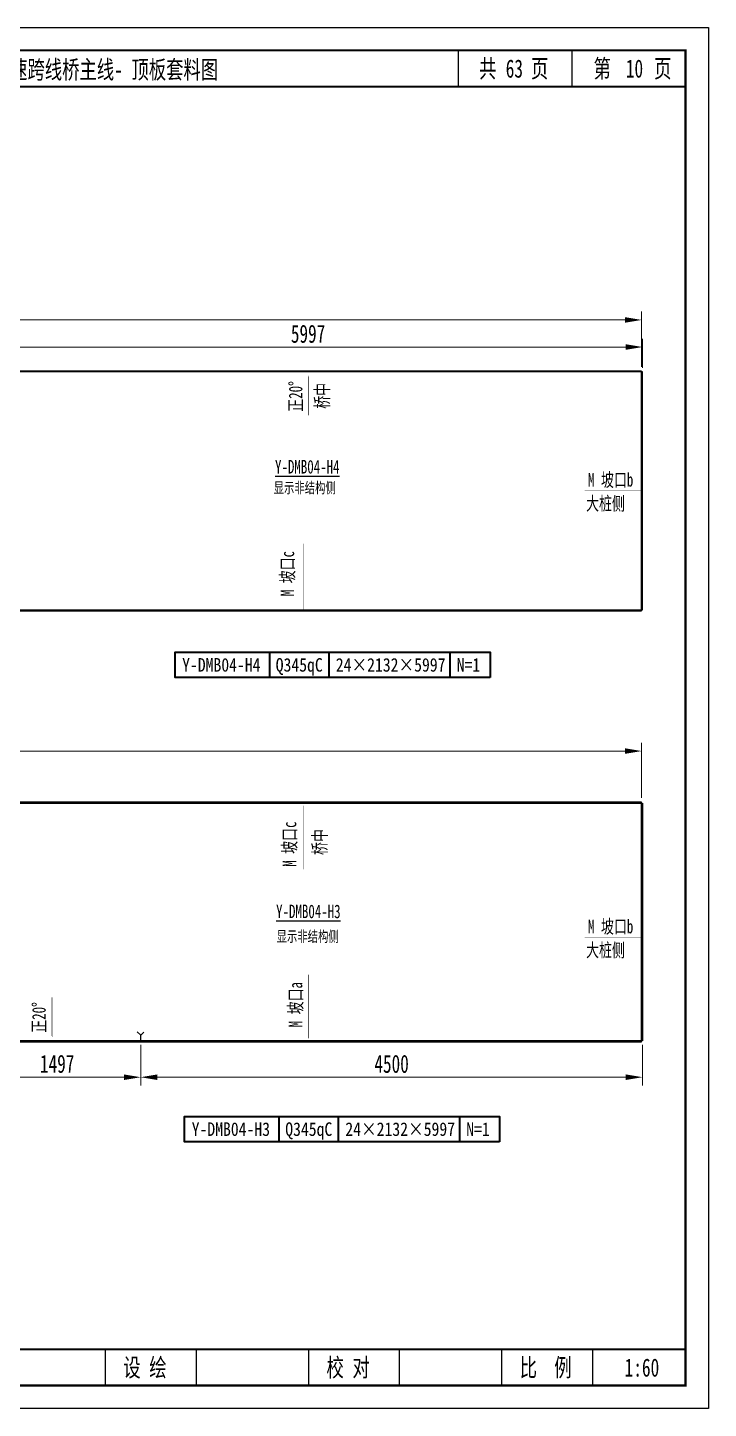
# Model space of a CAD drawing. Extents: x 1629247 to 2251351, y -601856 to -65897.
# Drawn here: x 2168215 to 2174320, y -97456 to -85073 of the extents above; entities that cross this region are included whole.
import ezdxf
from ezdxf.enums import TextEntityAlignment as Align

# ---------------------------------------------------------------- set-up
doc = ezdxf.new("R2010")
doc.units = 0
doc.header["$LTSCALE"] = 2
doc.header["$MEASUREMENT"] = 0
doc.header["$PDMODE"] = 35
doc.header["$PDSIZE"] = 50
doc.linetypes.add('PHANTOM', pattern=[63.5, 31.75, -6.35, 6.35, -6.35, 6.35, -6.35])
doc.layers.get('0').update_dxf_attribs({"linetype": 'CONTINUOUS'})
doc.layers.get('Defpoints').update_dxf_attribs({"linetype": 'CONTINUOUS'})
doc.layers.add('1图框轮廓', color=7, linetype='CONTINUOUS', lineweight=35)
doc.layers.add('标注层', color=3, linetype='CONTINUOUS', lineweight=13)
doc.layers.add('A3', color=7, linetype='CONTINUOUS')
doc.styles.add('仿宋', font='仿宋_GB2312_1.ttf', dxfattribs={"width": 0.7})
doc.dimstyles.new('标准标注样式-60', dxfattribs={"dimscale": 60, "dimtxt": 2.7, "dimasz": 2.5, "dimexe": 1.25, "dimexo": 0.625, "dimtad": 1, "dimdec": 0, "dimdsep": 46, "dimtxsty": '仿宋', "dimcen": 2.5, "dimclrd": 3, "dimclre": 3, "dimclrt": 4, "dimazin": 0, "dimtfac": 1, "dimtdec": 0, "dimtmove": 0, "dimatfit": 3, "dimfxl": 1.25, "dimlwd": 13, "dimlwe": 13, "dimarcsym": 0})

# ---------------------------------------------------------------- blocks, each defined once
blk = doc.blocks.new('*D877')
at = {"color": 3, "lineweight": 13, "ltscale": 3}
for p, q in [((2167732, -94197), (2167732, -94561)), ((2169229, -94197), (2169229, -94561))]:
    blk.add_line(p, q, dxfattribs=at)
at = {"color": 3, "linetype": 'ByBlock', "lineweight": 13, "ltscale": 3}
blk.add_line((2169079, -94486), (2167882, -94486), dxfattribs=at)
at = {"color": 3, "ltscale": 3}
for points in [[(2167882, -94461), (2167882, -94511), (2167732, -94486)], [(2169079, -94461), (2169079, -94511), (2169229, -94486)]]:
    blk.add_solid(points, dxfattribs=at)
at = {"layer": 'Defpoints', "color": 0, "ltscale": 3}
for p in [(2167732, -94160), (2169229, -94160), (2167732, -94486)]:
    blk.add_point(p, dxfattribs=at)
at = {"color": 4, "ltscale": 3, "insert": (2168480, -94367), "char_height": 162, "attachment_point": 5, "style": '仿宋'}
blk.add_mtext('1497', dxfattribs=at)
blk = doc.blocks.new('*D878')
at = {"color": 3, "lineweight": 13, "ltscale": 3}
for p, q in [((2169229, -94197), (2169229, -94561)), ((2173729, -94197), (2173729, -94561))]:
    blk.add_line(p, q, dxfattribs=at)
at = {"color": 3, "linetype": 'ByBlock', "lineweight": 13, "ltscale": 3}
blk.add_line((2169379, -94486), (2173579, -94486), dxfattribs=at)
at = {"color": 3, "ltscale": 3}
for points in [[(2169379, -94461), (2169379, -94511), (2169229, -94486)], [(2173579, -94461), (2173579, -94511), (2173729, -94486)]]:
    blk.add_solid(points, dxfattribs=at)
at = {"layer": 'Defpoints', "color": 0, "ltscale": 3}
for p in [(2169229, -94160), (2173729, -94160), (2173729, -94486)]:
    blk.add_point(p, dxfattribs=at)
at = {"color": 4, "ltscale": 3, "insert": (2171479, -94367), "char_height": 162, "attachment_point": 5, "style": '仿宋'}
blk.add_mtext('4500', dxfattribs=at)
blk = doc.blocks.new('*D730')
at = {"color": 3, "lineweight": 13, "ltscale": 3}
for p, q in [((2158701, -88116), (2158701, -87620)), ((2173721, -88116), (2173721, -87620))]:
    blk.add_line(p, q, dxfattribs=at)
at = {"color": 3, "linetype": 'ByBlock', "lineweight": 13, "ltscale": 3}
blk.add_line((2173571, -87695), (2158851, -87695), dxfattribs=at)
at = {"color": 3, "ltscale": 3}
for points in [[(2158851, -87670), (2158851, -87720), (2158701, -87695)], [(2173571, -87670), (2173571, -87720), (2173721, -87695)]]:
    blk.add_solid(points, dxfattribs=at)
at = {"layer": 'Defpoints', "color": 0, "ltscale": 3}
for p in [(2158701, -87695), (2158701, -88153), (2173721, -88153)]:
    blk.add_point(p, dxfattribs=at)
at = {"color": 4, "ltscale": 3, "insert": (2166211, -87576), "char_height": 162, "attachment_point": 5, "style": '仿宋'}
blk.add_mtext('15020', dxfattribs=at)
blk = doc.blocks.new('tukuangA4-')
at = {"layer": 'A3'}
for p, q in [((12951, 10051), (12951, 10327)), ((13814, 10051), (13814, 10327)), ((10266, 173), (10266, 449)), ((10957, 173), (10957, 449)), ((11811, 173), (11811, 449)), ((12502, 173), (12502, 449)), ((13280, 173), (13280, 449)), ((13971, 173), (13971, 449))]:
    blk.add_line(p, q, dxfattribs=at)
blk.add_lwpolyline([(14850, 10500), (14850, 0), (0, 0), (0, 10500)], close=True, dxfattribs=at)
for points, const_width in [([(882, 10327), (14677, 10327), (14677, 173), (882, 173), (882, 10327)], 17.3), ([(8927, 10051), (14677, 10051)], 13.8), ([(882, 449), (14677, 449)], 13.8)]:
    blk.add_lwpolyline(points, dxfattribs=dict(at, const_width=const_width))
at = {"layer": 'A3', "color": 7, "linetype": 'Continuous', "style": '仿宋', "width": 0.7}
for s, p in [('共    页', (13106, 10120)), ('第     页', (13977, 10120)), ('设 绘', (10401, 242)), ('校 对', (11946, 242)), ('比  例', (13415, 242))]:
    blk.add_text(s, height=138.1, dxfattribs=at).set_placement(p)
blk = doc.blocks.new('*D732')
at = {"color": 3, "lineweight": 13, "ltscale": 3}
for p, q in [((2158701, -91982), (2158701, -91486)), ((2173721, -91982), (2173721, -91486))]:
    blk.add_line(p, q, dxfattribs=at)
at = {"color": 3, "linetype": 'ByBlock', "lineweight": 13, "ltscale": 3}
blk.add_line((2173571, -91561), (2158851, -91561), dxfattribs=at)
at = {"color": 3, "ltscale": 3}
for points in [[(2158851, -91536), (2158851, -91586), (2158701, -91561)], [(2173571, -91536), (2173571, -91586), (2173721, -91561)]]:
    blk.add_solid(points, dxfattribs=at)
at = {"layer": 'Defpoints', "color": 0, "ltscale": 3}
for p in [(2158701, -91561), (2158701, -92020), (2173721, -92020)]:
    blk.add_point(p, dxfattribs=at)
at = {"color": 4, "ltscale": 3, "insert": (2166211, -91442), "char_height": 162, "attachment_point": 5, "style": '仿宋'}
blk.add_mtext('15020', dxfattribs=at)
blk = doc.blocks.new('*D764')
at = {"color": 3, "lineweight": 13, "ltscale": 3}
for p, q in [((2167732, -88124), (2167732, -87863)), ((2173729, -88124), (2173729, -87863))]:
    blk.add_line(p, q, dxfattribs=at)
at = {"color": 3, "linetype": 'ByBlock', "lineweight": 13, "ltscale": 3}
blk.add_line((2167882, -87938), (2173579, -87938), dxfattribs=at)
at = {"color": 3, "ltscale": 3}
for points in [[(2167882, -87913), (2167882, -87963), (2167732, -87938)], [(2173579, -87913), (2173579, -87963), (2173729, -87938)]]:
    blk.add_solid(points, dxfattribs=at)
at = {"layer": 'Defpoints', "color": 0, "ltscale": 3}
for p in [(2173729, -87938), (2167732, -88161), (2173729, -88161)]:
    blk.add_point(p, dxfattribs=at)
at = {"color": 4, "ltscale": 3, "insert": (2170730, -87820), "char_height": 162, "attachment_point": 5, "style": '仿宋'}
blk.add_mtext('5997', dxfattribs=at)

msp = doc.modelspace()

# ---------------------------------------------------------------- linework, layer by layer
at = {"color": 6, "ltscale": 3}
for p, q in [((2169228.9, -94110.4), (2169197.5, -94079.1)), ((2169257.9, -94081.3), (2169228.9, -94110.4)), ((2169228.9, -94159.5), (2169228.9, -94110.4))]:
    msp.add_line(p, q, dxfattribs=at)
at = {"color": 8, "ltscale": 3}
for points in [[(2158700.7, -90303.2), (2173720.7, -90303.2), (2173720.7, -88153.2), (2158700.7, -88153.2)], [(2158700.7, -94169.5), (2173720.7, -94169.5), (2173720.7, -92019.5), (2158700.7, -92019.5)]]:
    msp.add_lwpolyline(points, close=True, dxfattribs=at)
at = {"color": 1}
for points in [[(2167731.6, -90293.2), (2173728.9, -90293.2), (2173728.9, -88161.2), (2167731.6, -88161.2)], [(2173728.9, -94159.5), (2167731.6, -94159.5), (2167731.6, -92027.5), (2173728.9, -92027.5)]]:
    msp.add_lwpolyline(points, close=True, dxfattribs=at)
at = {"layer": '1图框轮廓', "color": 30, "ltscale": 3}
for p, q in [((2170383.3, -90675.5), (2170383.3, -90900.5)), ((2170917.8, -90900.5), (2170917.8, -90675.5)), ((2172002.2, -90675.5), (2172002.2, -90900.5)), ((2170468.9, -94839.2), (2170468.9, -95064.2)), ((2171003.4, -95064.2), (2171003.4, -94839.2)), ((2172087.8, -94839.2), (2172087.8, -95064.2))]:
    msp.add_line(p, q, dxfattribs=at)
for points in [[(2172362.2, -90900.5), (2169537.6, -90900.5), (2169537.6, -90675.5), (2172362.2, -90675.5)], [(2172447.8, -95064.2), (2169623.2, -95064.2), (2169623.2, -94839.2), (2172447.8, -94839.2)]]:
    msp.add_lwpolyline(points, close=True, dxfattribs=at)
at = {"layer": '标注层', "color": 42}
for points in [[(2170736, -88190.5, 0, 25, 0), (2170736, -88265.3, 5, 5, 0), (2170736, -88549.9, 5, 5, 0)], [(2173728.9, -89227.2, 0, 25, 0), (2173654.1, -89227.2, 5, 5, 0), (2173210.7, -89227.2, 5, 5, 0)], [(2170685.7, -90293.2, 0, 25, 0), (2170685.7, -90218.4, 5, 5, 0), (2170685.7, -89702.5, 5, 5, 0)], [(2170685.7, -92050.5, 0, 25, 0), (2170685.7, -92125.3, 5, 5, 0), (2170685.7, -92620.5, 5, 5, 0)], [(2173728.9, -93233.2, 0, 25, 0), (2173654.1, -93233.2, 5, 5, 0), (2173210.7, -93233.2, 5, 5, 0)], [(2168434.3, -94130.3, 0, 25, 0), (2168434.3, -94055.5, 5, 5, 0), (2168434.3, -93770.9, 5, 5, 0)]]:
    msp.add_lwpolyline(points, format="xyseb", dxfattribs=at)
at = {"layer": '标注层', "color": 182}
msp.add_lwpolyline([(2170735.4, -94146.7, 0, 25, 0), (2170735.4, -94071.9, 5, 5, 0), (2170735.4, -93567.8, 5, 5, 0)], format="xyseb", dxfattribs=at)

# ---------------------------------------------------------------- block references
at = {"color": 8, "xscale": 1.179310345090926, "yscale": 1.179310344828991, "zscale": 1.179310344827586}
msp.add_blockref('tukuangA4-', (2156807, -97456), dxfattribs=at)

# ---------------------------------------------------------------- texts
at = {"color": 6, "linetype": 'PHANTOM', "ltscale": 10, "style": '仿宋', "width": 0.7}
for s, p in [('%%UY-DMB04-H4', (2170433.6, -89072)), ('%%UY-DMB04-H3', (2170443.2, -93059.6))]:
    msp.add_text(s, height=121.5, dxfattribs=at).set_placement(p)
at = {"color": 152, "linetype": 'PHANTOM', "ltscale": 10, "style": '仿宋', "width": 0.7}
for p in [(2170421.5, -89248.3), (2170448, -93271.7)]:
    msp.add_text('显示非结构侧', height=97.2, dxfattribs=at).set_placement(p)
at = {"color": 7, "style": '仿宋', "width": 0.85}
for s, p in [('Y-DMB04-H4', (2169951.9, -90788)), ('Q345qC', (2170650.6, -90788)), ('24×2132×5997', (2171470.5, -90788)), ('N=1 ', (2172203.3, -90788)), ('Y-DMB04-H3', (2170037.5, -94951.7)), ('Q345qC', (2170736.2, -94951.7)), ('24×2132×5997', (2171556.1, -94951.7)), ('N=1 ', (2172288.9, -94951.7))]:
    msp.add_text(s, height=121.5, dxfattribs=at).set_placement(p, align=Align.MIDDLE_CENTER)
at = {"layer": 'A3', "color": 6, "linetype": 'Continuous', "style": '仿宋', "width": 0.7}
msp.add_text('广惠高速跨线桥主线- 顶板套料图', height=162.857, dxfattribs=at).set_placement((2167591.6, -85531))
at = {"layer": 'A3', "color": 1, "linetype": 'Continuous', "style": '仿宋', "width": 0.7}
for s, p in [('63', (2172502.2, -85521.8)), ('10', (2173579.4, -85521.8))]:
    msp.add_text(s, height=162.86, dxfattribs=at).set_placement(p)
at = {"layer": 'A3', "color": 7, "linetype": 'Continuous', "style": '仿宋', "width": 0.7}
msp.add_text('1:60', height=162.86, dxfattribs=at).set_placement((2173568.9, -97171.2))
at = {"layer": '标注层', "color": 42, "style": '仿宋', "width": 0.7}
for s, p in [('正20%%D', (2170678.9, -88518.1)), ('桥中', (2170916, -88491.5)), ('桥中', (2170894.2, -92492.9)), ('正20%%D', (2168377.1, -94087.3))]:
    msp.add_text(s, height=121.5, rotation=90, dxfattribs=at).set_placement(p)
for s, p in [('M 坡口b', (2173240.7, -89189.4)), ('大桩侧', (2173223, -89401.7)), ('M 坡口b', (2173240.7, -93195.5)), ('大桩侧', (2173223, -93407.2))]:
    msp.add_text(s, height=121.5, dxfattribs=at).set_placement(p)
at = {"layer": '标注层', "color": 4, "style": '仿宋', "width": 0.7}
for p in [(2170605.1, -90172.5), (2170624, -92598.2)]:
    msp.add_text('M 坡口c', height=121.5, rotation=90, dxfattribs=at).set_placement(p)
at = {"layer": '标注层', "color": 182, "style": '仿宋', "width": 0.7}
msp.add_text('M 坡口a', height=121.5, rotation=90, dxfattribs=at).set_placement((2170678.2, -94038.3))

# ---------------------------------------------------------------- dimensions: what is measured, and where the dimension line sits
at = {"color": 8, "ltscale": 3}
for base, p1, p2, picture, middle in [((2158700.7, -87694.6), (2173720.7, -88153.2), (2158700.7, -88153.2), '*D730', (2166210.7, -87576.1)), ((2173728.9, -87938.3), (2167731.6, -88161.2), (2173728.9, -88161.2), '*D764', (2170730.3, -87819.8)), ((2158700.7, -91560.8), (2173720.7, -92019.5), (2158700.7, -92019.5), '*D732', (2166210.7, -91442.3)), ((2167731.6, -94485.5), (2169228.9, -94159.5), (2167731.6, -94159.5), '*D877', (2168480.3, -94367)), ((2173728.9, -94485.5), (2169228.9, -94159.5), (2173728.9, -94159.5), '*D878', (2171478.9, -94367))]:
    dim = msp.add_linear_dim(base=base, p1=p1, p2=p2, dimstyle='标准标注样式-60', dxfattribs=at)
    dim.commit()
    dim.dimension.update_dxf_attribs({"geometry": picture, "text_midpoint": middle})

doc.saveas('drawing.dxf')
